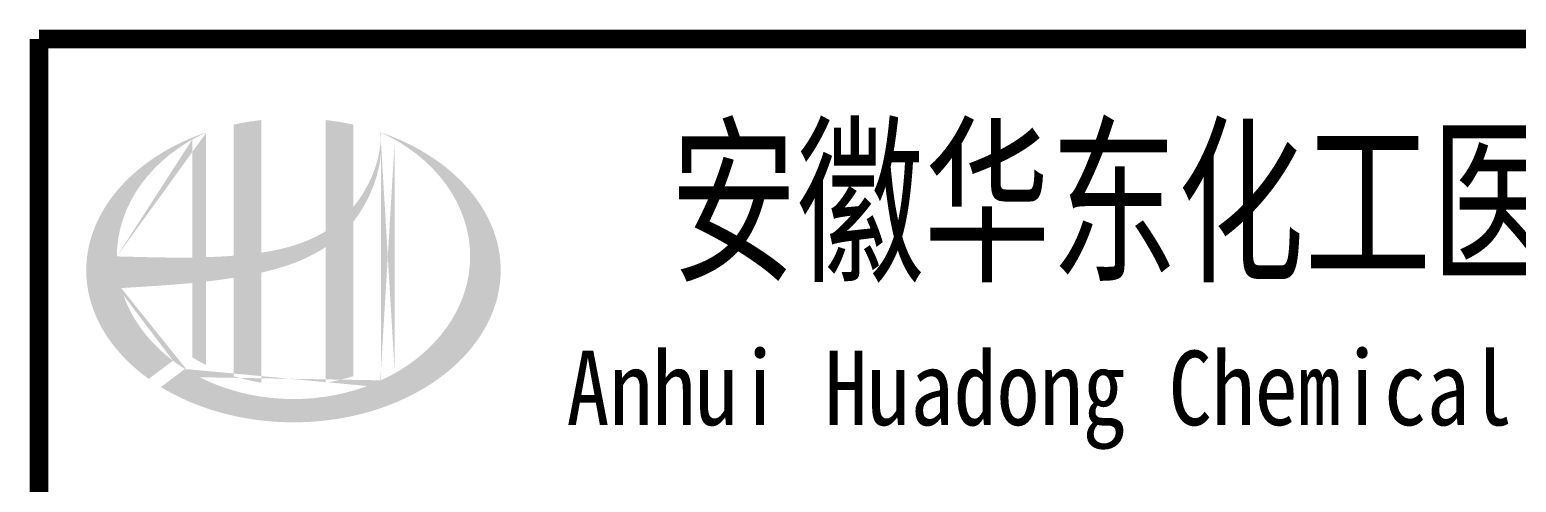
# Model space of a CAD drawing. Extents: x 5279878 to 5976284, y -275259 to -27697.
# Drawn here: x 5380692 to 5386288, y -269925 to -268224 of the extents above; entities that cross this region are included whole.
import ezdxf
from ezdxf.enums import TextEntityAlignment as Align

# ---------------------------------------------------------------- set-up
doc = ezdxf.new("R2010")
doc.units = 0
doc.header["$LTSCALE"] = 1000
doc.header["$MEASUREMENT"] = 0
doc.layers.get('0').update_dxf_attribs({"linetype": 'CONTINUOUS'})
doc.styles.add('宋体', font='', dxfattribs={"width": 0.7})
doc.styles.get('宋体').set_extended_font_data('SimSun')

msp = doc.modelspace()

# ---------------------------------------------------------------- hatches: boundary and pattern name
h = msp.add_hatch(color=256)
edge = h.paths.add_edge_path()
edge.add_spline(control_points=[(5381563.3, -269136.9), (5381569.4, -269135.6), (5381575.5, -269134.1), (5381624.6, -269122.2), (5381667.2, -269109.3), (5381742.2, -269078.1), (5381775.1, -269061.2), (5381806, -269040.6)], knot_values=[61.629012, 61.629012, 61.629012, 61.629012, 63.330431, 63.330431, 75.353634, 75.353634, 85.398649, 85.398649, 85.398649, 85.398649], degree=3, periodic=0)
edge.add_line((5381806, -269040.6), (5381806, -269550.8))
edge.add_spline(control_points=[(5381806, -269550.8), (5381823.2, -269548.1), (5381840.2, -269544.7), (5381874.9, -269536.7), (5381892.6, -269531.8), (5381910, -269526.4)], knot_values=[4.908456, 4.908456, 4.908456, 4.908456, 4.992821, 4.992821, 5.083034, 5.083034, 5.083034, 5.083034], degree=3, periodic=0)
edge.add_line((5381910, -269526.4), (5381910, -268945))
edge.add_spline(control_points=[(5381910, -268945), (5381918.6, -268934), (5381926.8, -268922.7), (5381952.9, -268883), (5381968.6, -268853), (5381997.8, -268780.3), (5382009.1, -268736.5), (5382013.7, -268691.2), (5382013.9, -268689.9), (5382014, -268688.6)], knot_values=[97.991744, 97.991744, 97.991744, 97.991744, 101.64219, 101.64219, 110.337975, 110.337975, 121.934322, 121.934322, 122.270691, 122.270691, 122.270691, 122.270691], degree=3, periodic=0)
edge.add_line((5382014, -268688.6), (5382014, -268618.2))
edge.add_spline(control_points=[(5382014, -268618.2), (5382013.9, -268625.8), (5382013.6, -268633.5), (5382013, -268641.2)], knot_values=[126.194075, 126.194075, 126.194075, 126.194075, 128.396762, 128.396762, 128.396762, 128.396762], degree=3, periodic=0)
edge.add_spline(control_points=[(5382013, -268641.2), (5382012.5, -268647.4), (5382011.9, -268653.6), (5382011.1, -268659.8)], knot_values=[124.417049, 124.417049, 124.417049, 124.417049, 126.194075, 126.194075, 126.194075, 126.194075], degree=3, periodic=0)
edge.add_spline(control_points=[(5382011.1, -268659.8), (5382010, -268668.9), (5382008.5, -268678.1), (5382006.7, -268687.2)], knot_values=[121.80529, 121.80529, 121.80529, 121.80529, 124.417049, 124.417049, 124.417049, 124.417049], degree=3, periodic=0)
edge.add_spline(control_points=[(5382006.7, -268687.2), (5382004.3, -268699.3), (5382001.4, -268711.4), (5381997.9, -268723.5)], knot_values=[118.31574, 118.31574, 118.31574, 118.31574, 121.80529, 121.80529, 121.80529, 121.80529], degree=3, periodic=0)
edge.add_spline(control_points=[(5381997.9, -268723.5), (5381994.4, -268735.6), (5381990.4, -268747.6), (5381985.8, -268759.5)], knot_values=[114.795988, 114.795988, 114.795988, 114.795988, 118.31574, 118.31574, 118.31574, 118.31574], degree=3, periodic=0)
edge.add_spline(control_points=[(5381985.8, -268759.5), (5381981.3, -268771.2), (5381976.4, -268782.7), (5381970.9, -268794)], knot_values=[111.329641, 111.329641, 111.329641, 111.329641, 114.795988, 114.795988, 114.795988, 114.795988], degree=3, periodic=0)
edge.add_spline(control_points=[(5381970.9, -268794), (5381965.4, -268805.6), (5381959.4, -268816.9), (5381952.9, -268828)], knot_values=[107.79529, 107.79529, 107.79529, 107.79529, 111.329641, 111.329641, 111.329641, 111.329641], degree=3, periodic=0)
edge.add_spline(control_points=[(5381952.9, -268828), (5381946.6, -268838.8), (5381939.9, -268849.4), (5381932.8, -268859.6)], knot_values=[104.343579, 104.343579, 104.343579, 104.343579, 107.79529, 107.79529, 107.79529, 107.79529], degree=3, periodic=0)
edge.add_spline(control_points=[(5381932.8, -268859.6), (5381925.6, -268870), (5381918, -268880.1), (5381910, -268889.8)], knot_values=[100.8507, 100.8507, 100.8507, 100.8507, 104.343579, 104.343579, 104.343579, 104.343579], degree=3, periodic=0)
edge.add_line((5381910, -268889.8), (5381910, -268580.5))
edge.add_spline(control_points=[(5381910, -268580.5), (5381875.9, -268572.9), (5381841.2, -268567.1), (5381806, -268563)], knot_values=[4.423999, 4.423999, 4.423999, 4.423999, 4.558741, 4.558741, 4.558741, 4.558741], degree=3, periodic=0)
edge.add_line((5381806, -268563), (5381806, -268981.1))
edge.add_spline(control_points=[(5381806, -268981.1), (5381734, -269025.7), (5381649.8, -269048.9), (5381563.3, -269061.9)], knot_values=[63.246215, 63.246215, 63.246215, 63.246215, 87.689124, 87.689124, 87.689124, 87.689124], degree=3, periodic=0)
edge.add_line((5381563.3, -269061.9), (5381563.3, -268563))
edge.add_spline(control_points=[(5381563.3, -268563), (5381528.2, -268567.1), (5381493.4, -268572.9), (5381459.3, -268580.5)], knot_values=[4.866038, 4.866038, 4.866038, 4.866038, 5.000777, 5.000777, 5.000777, 5.000777], degree=3, periodic=0)
edge.add_line((5381459.3, -268580.5), (5381459.3, -269073.3))
edge.add_spline(control_points=[(5381459.3, -269073.3), (5381457.6, -269073.5), (5381422.7, -269076.1), (5381388.1, -269077.8), (5381355.3, -269078.9)], knot_values=[43.657356, 43.657356, 43.657356, 43.657356, 44.134253, 53.497092, 53.497092, 53.497092, 53.497092], degree=3, periodic=0)
edge.add_line((5381355.3, -269078.9), (5381355.3, -268609.8))
edge.add_spline(control_points=[(5381355.3, -268609.8), (5381338.3, -268615.6), (5381321.5, -268621.9), (5381305.1, -268628.6)], knot_values=[5.14157, 5.14157, 5.14157, 5.14157, 5.212921, 5.212921, 5.212921, 5.212921], degree=3, periodic=0)
edge.add_spline(control_points=[(5381305.1, -268628.6), (5381298.2, -268631.5), (5381291.4, -268634.4), (5381259.1, -268648.5), (5381234.6, -268660.8), (5381211.1, -268674)], knot_values=[5.212921, 5.212921, 5.212921, 5.212921, 5.24296, 5.24296, 5.355623, 5.355623, 5.355623, 5.355623], degree=3, periodic=0)
edge.add_spline(control_points=[(5381211.1, -268674), (5381196.2, -268682.4), (5381181.8, -268691.1), (5381167.8, -268700.2)], knot_values=[5.355623, 5.355623, 5.355623, 5.355623, 5.426974, 5.426974, 5.426974, 5.426974], degree=3, periodic=0)
edge.add_spline(control_points=[(5381167.8, -268700.2), (5381160.4, -268705), (5381153.1, -268710), (5381139.6, -268719.4), (5381133.4, -268724), (5381127.3, -268728.6)], knot_values=[5.426974, 5.426974, 5.426974, 5.426974, 5.464765, 5.464765, 5.498325, 5.498325, 5.498325, 5.498325], degree=3, periodic=0)
edge.add_spline(control_points=[(5381127.3, -268728.6), (5381101.2, -268748.1), (5381077.1, -268769), (5381055.2, -268791)], knot_values=[5.498325, 5.498325, 5.498325, 5.498325, 5.641027, 5.641027, 5.641027, 5.641027], degree=3, periodic=0)
edge.add_spline(control_points=[(5381055.2, -268791), (5381048.2, -268798), (5381041.5, -268805.1), (5381021, -268827.7), (5381008.1, -268843.5), (5380996.3, -268859.7)], knot_values=[5.641027, 5.641027, 5.641027, 5.641027, 5.686569, 5.686569, 5.783729, 5.783729, 5.783729, 5.783729], degree=3, periodic=0)
edge.add_spline(control_points=[(5380996.3, -268859.7), (5380981.2, -268880.5), (5380967.9, -268901.9), (5380954.8, -268926.8), (5380953.2, -268930), (5380951.6, -268933.2)], knot_values=[5.783729, 5.783729, 5.783729, 5.783729, 5.908374, 5.908374, 5.92643, 5.92643, 5.92643, 5.92643], degree=3, periodic=0)
edge.add_spline(control_points=[(5380951.6, -268933.2), (5380939.1, -268958.3), (5380929.1, -268983.9), (5380921.6, -269009.9)], knot_values=[5.92643, 5.92643, 5.92643, 5.92643, 6.069132, 6.069132, 6.069132, 6.069132], degree=3, periodic=0)
edge.add_spline(control_points=[(5380921.6, -269009.9), (5380918.4, -269021), (5380915.6, -269032.1), (5380910.2, -269058.3), (5380908, -269073.3), (5380906.5, -269088.4)], knot_values=[6.069132, 6.069132, 6.069132, 6.069132, 6.130179, 6.130179, 6.211834, 6.211834, 6.211834, 6.211834], degree=3, periodic=0)
edge.add_spline(control_points=[(5380906.5, -269088.4), (5380905.3, -269101.6), (5380904.7, -269114.8), (5380904.7, -269128)], knot_values=[6.211834, 6.211834, 6.211834, 6.211834, 6.283185, 6.283185, 6.283185, 6.283185], degree=3, periodic=0)
edge.add_spline(control_points=[(5380904.7, -269128), (5380904.7, -269137.3), (5380905, -269146.6), (5380905.6, -269156)], knot_values=[6.283185, 6.283185, 6.283185, 6.283185, 6.333655, 6.333655, 6.333655, 6.333655], degree=3, periodic=0)
edge.add_spline(control_points=[(5380905.6, -269156), (5380906.9, -269174.6), (5380909.4, -269193.2), (5380913.1, -269211.7)], knot_values=[6.333655, 6.333655, 6.333655, 6.333655, 6.434594, 6.434594, 6.434594, 6.434594], degree=3, periodic=0)
edge.add_spline(control_points=[(5380913.1, -269211.7), (5380913.4, -269212.9), (5380913.6, -269214.2), (5380917.6, -269232.7), (5380922.3, -269249.8), (5380928.2, -269266.9)], knot_values=[6.434594, 6.434594, 6.434594, 6.434594, 6.441278, 6.441278, 6.535532, 6.535532, 6.535532, 6.535532], degree=3, periodic=0)
edge.add_spline(control_points=[(5380928.2, -269266.9), (5380934.5, -269285.1), (5380942, -269303.1), (5380950.7, -269320.9)], knot_values=[6.535532, 6.535532, 6.535532, 6.535532, 6.636471, 6.636471, 6.636471, 6.636471], degree=3, periodic=0)
edge.add_spline(control_points=[(5380950.7, -269320.9), (5380952.9, -269325.4), (5380955.2, -269329.9), (5380964.5, -269347.5), (5380972.2, -269360.5), (5380980.6, -269373.4)], knot_values=[6.636471, 6.636471, 6.636471, 6.636471, 6.661894, 6.661894, 6.73741, 6.73741, 6.73741, 6.73741], degree=3, periodic=0)
edge.add_spline(control_points=[(5380980.6, -269373.4), (5380991.8, -269390.6), (5381004.2, -269407.4), (5381017.7, -269423.7)], knot_values=[6.73741, 6.73741, 6.73741, 6.73741, 6.838349, 6.838349, 6.838349, 6.838349], degree=3, periodic=0)
edge.add_spline(control_points=[(5381017.7, -269423.7), (5381023.6, -269430.9), (5381029.7, -269438), (5381044.3, -269453.9), (5381052.8, -269462.7), (5381061.7, -269471.4)], knot_values=[6.838349, 6.838349, 6.838349, 6.838349, 6.88251, 6.88251, 6.939288, 6.939288, 6.939288, 6.939288], degree=3, periodic=0)
edge.add_spline(control_points=[(5381061.7, -269471.4), (5381077.5, -269486.8), (5381094.3, -269501.6), (5381112.2, -269515.8)], knot_values=[6.939288, 6.939288, 6.939288, 6.939288, 7.040227, 7.040227, 7.040227, 7.040227], degree=3, periodic=0)
edge.add_spline(control_points=[(5381112.2, -269515.8), (5381121.2, -269522.9), (5381130.4, -269529.8), (5381139.8, -269536.6)], knot_values=[7.040227, 7.040227, 7.040227, 7.040227, 7.090696, 7.090696, 7.090696, 7.090696], degree=3, periodic=0)
edge.add_line((5381139.8, -269536.6), (5381231, -269468.2))
edge.add_ellipse((5381684.7, -269076), major_axis=(665, 0), ratio=0.806676, start_angle=192.819, end_angle=226.9853, ccw=False)
edge.add_spline(control_points=[(5381036.2, -269195), (5381060.3, -269193.5), (5381084.3, -269192.1), (5381173, -269186.5), (5381237.8, -269182.2), (5381303.3, -269175.9)], knot_values=[11.398263, 11.398263, 11.398263, 11.398263, 18.40729, 18.40729, 37.18094, 37.18094, 37.18094, 37.18094], degree=3, periodic=0)
edge.add_line((5381303.3, -269175.9), (5381303.3, -269455))
edge.add_spline(control_points=[(5381303.3, -269455), (5381306.9, -269457.2), (5381310.5, -269459.4), (5381327.4, -269469.6), (5381341.2, -269477.2), (5381355.3, -269484.3)], knot_values=[4.049945, 4.049945, 4.049945, 4.049945, 4.072021, 4.072021, 4.153257, 4.153257, 4.153257, 4.153257], degree=3, periodic=0)
edge.add_line((5381355.3, -269484.3), (5381355.3, -269170.4))
edge.add_spline(control_points=[(5381355.3, -269170.4), (5381387.5, -269166.8), (5381419.9, -269162.5), (5381454.8, -269157.2), (5381457, -269156.8), (5381459.3, -269156.5)], knot_values=[42.135009, 42.135009, 42.135009, 42.135009, 51.307228, 51.307228, 51.948574, 51.948574, 51.948574, 51.948574], degree=3, periodic=0)
edge.add_line((5381459.3, -269156.5), (5381459.3, -269526.4))
edge.add_spline(control_points=[(5381459.3, -269526.4), (5381493, -269536.9), (5381527.8, -269545.1), (5381563.3, -269550.8)], knot_values=[4.34174, 4.34174, 4.34174, 4.34174, 4.516316, 4.516316, 4.516316, 4.516316], degree=3, periodic=0)
edge.add_line((5381563.3, -269550.8), (5381563.3, -269136.9))
edge = h.paths.add_edge_path(flags=16)
edge.add_ellipse((5381684.7, -269076), major_axis=(665, 0), ratio=0.806676, start_angle=124.9875, end_angle=179.999, ccw=False)
edge.add_line((5381303.3, -268636.5), (5381303.3, -269080.1))
edge.add_spline(control_points=[(5381303.3, -269080.1), (5381208, -269081.4), (5381114, -269078.3), (5381019.6, -269076)], knot_values=[11.27373, 11.27373, 11.27373, 11.27373, 38.687513, 38.687513, 38.687513, 38.687513], degree=3, periodic=0)
edge = h.paths.add_edge_path()
edge.add_spline(control_points=[(5381185.8, -269567.1), (5381216.9, -269586.1), (5381250, -269603.4), (5381334.6, -269640.6), (5381387.9, -269658.4), (5381498.6, -269685), (5381556.1, -269693.7), (5381672.2, -269701.5), (5381730.9, -269700.6), (5381846.5, -269689.1), (5381903.4, -269678.6), (5382012.4, -269648.5), (5382064.5, -269629), (5382161.4, -269582.1), (5382206.2, -269554.8), (5382286.2, -269493.8), (5382321.3, -269460.2), (5382380.7, -269388.8), (5382404.8, -269350.9), (5382441.2, -269272.8), (5382453.4, -269232.5), (5382466, -269151.3), (5382466.3, -269110.4), (5382454.8, -269028.9), (5382443, -268988.4), (5382407.4, -268909.6), (5382383.6, -268871.4), (5382324.8, -268799.3), (5382289.8, -268765.3), (5382210, -268703.7), (5382165.2, -268676), (5382084, -268636.2), (5382049.6, -268622), (5382014, -268609.8)], knot_values=[0.886421, 0.886421, 0.886421, 0.886421, 1.040557, 1.040557, 1.261172, 1.261172, 1.481788, 1.481788, 1.702404, 1.702404, 1.92302, 1.92302, 2.143636, 2.143636, 2.364252, 2.364252, 2.584868, 2.584868, 2.805484, 2.805484, 3.026099, 3.026099, 3.246715, 3.246715, 3.46852, 3.46852, 3.690325, 3.690325, 3.91213, 3.91213, 4.133935, 4.133935, 4.283209, 4.283209, 4.283209, 4.283209], degree=3, periodic=0)
edge.add_line((5382014, -268609.8), (5382014, -268609.8))
edge.add_spline(control_points=[(5382014, -268609.9), (5382014, -268612.7), (5382014, -268615.4), (5382014, -268618.2)], knot_values=[128.396762, 128.396762, 128.396762, 128.396762, 129.192193, 129.192193, 129.192193, 129.192193], degree=3, periodic=0)
edge.add_line((5382014, -268618.2), (5382014, -269542))
edge.add_ellipse((5381684.7, -269076), major_axis=(665, 0), ratio=0.806676, start_angle=232.1054, end_angle=299.6833, ccw=False)
edge.add_line((5381276.2, -269499.3), (5381185.8, -269567.1))
edge = h.paths.add_edge_path(flags=16)
edge.add_ellipse((5381684.7, -269076), major_axis=(665, 0), ratio=0.806676, start_angle=304.9875, end_angle=415.0121, ccw=False)
edge.add_line((5382066, -269515.5), (5382066, -268636.5))

# ---------------------------------------------------------------- linework, layer by layer
at = {"const_width": 70}
for points in [[(5398726.8, -268258.6), (5380726.8, -268258.6)], [(5380726.8, -268258.6), (5380726.8, -274258.6)]]:
    msp.add_lwpolyline(points, dxfattribs=at)

# ---------------------------------------------------------------- texts
at = {"style": '宋体'}
for s, height, width, p in [('安徽华东化工医药工程有限责任公司', 500, 0.7, (5386921.7, -268858.6)), ('Anhui Huadong Chemical & Medical Engineering Co.,Ltd', 280, 0.85, (5386921.7, -269608.6))]:
    msp.add_text(s, height=height, dxfattribs=dict(at, width=width)).set_placement(p, align=Align.MIDDLE)

doc.saveas('drawing.dxf')
